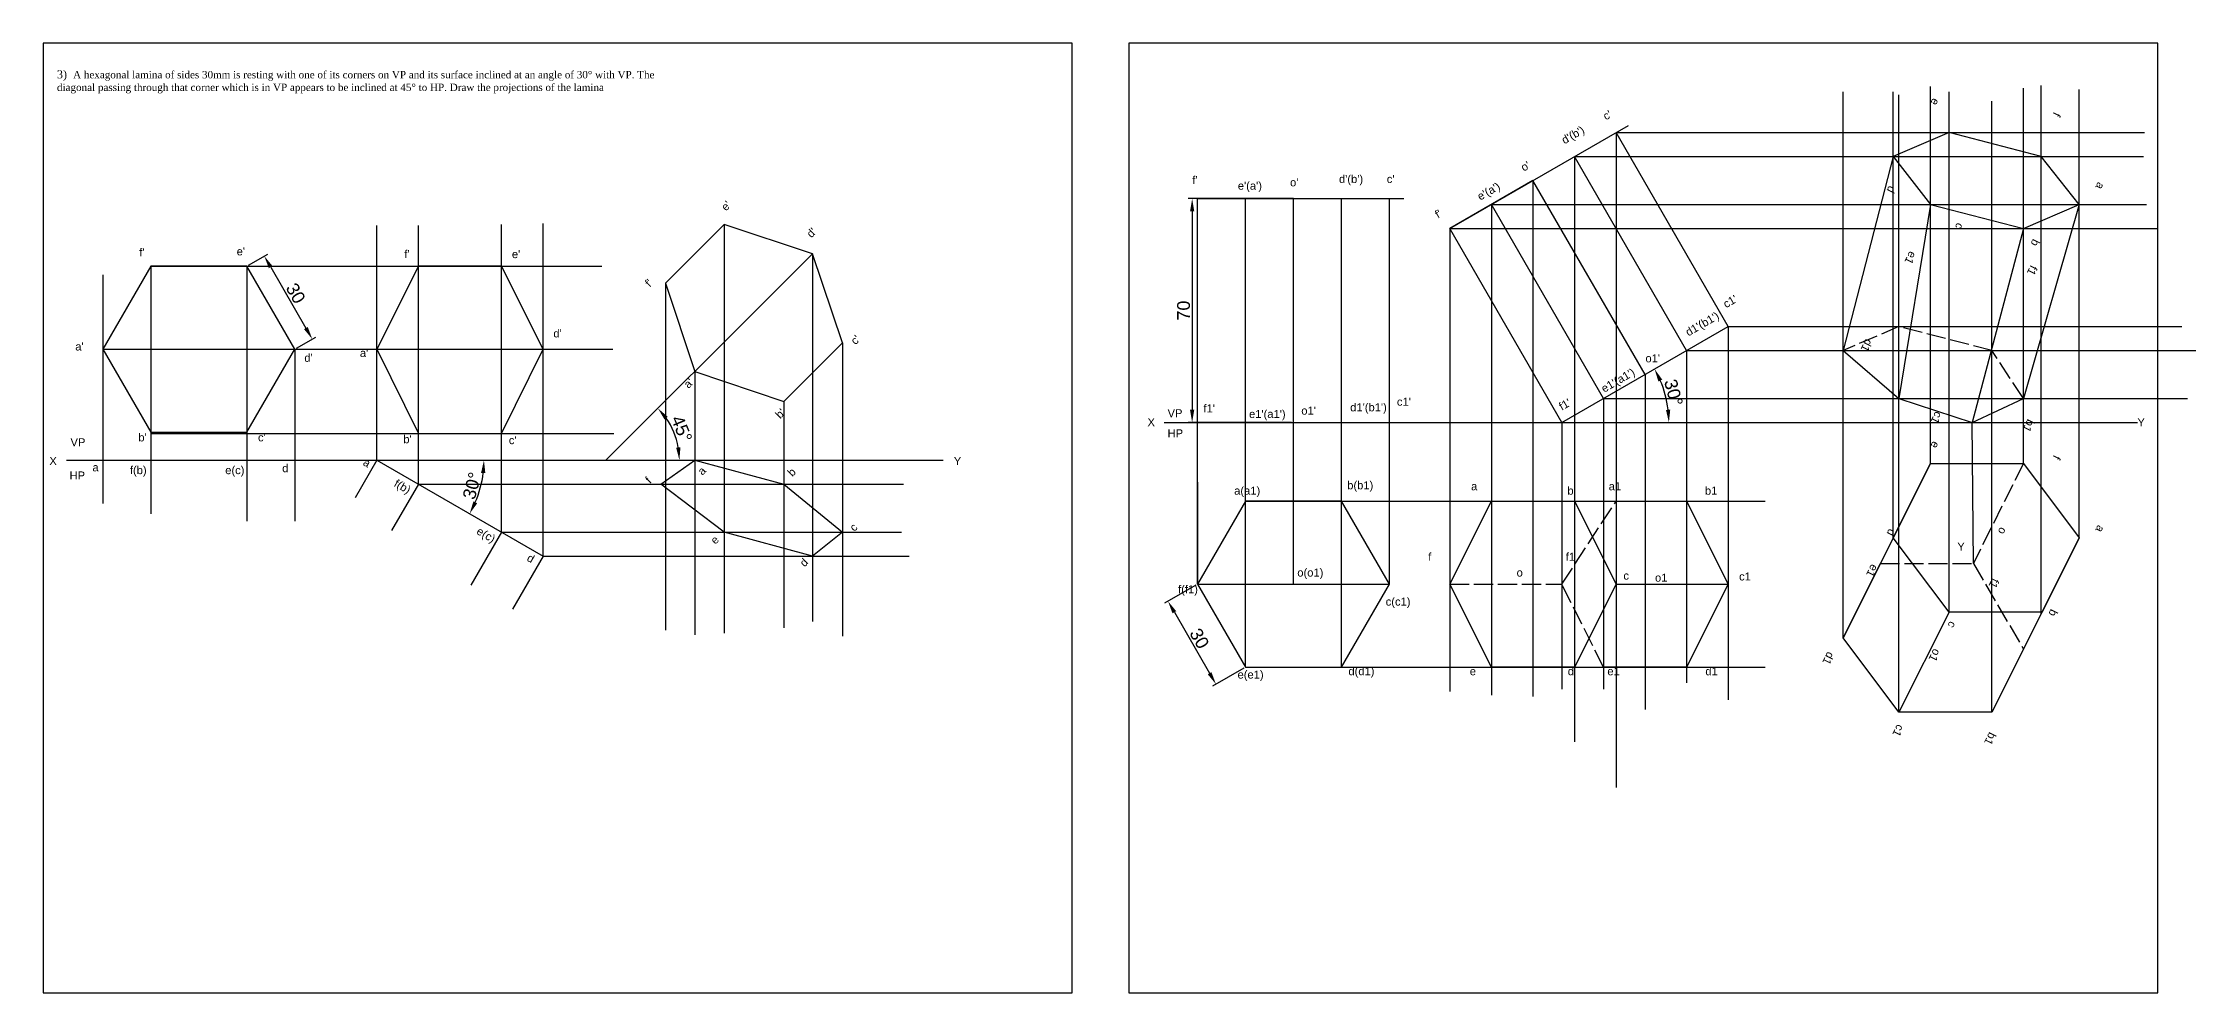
# Model space of a CAD drawing. Header units: millimetres. Extents: x 0 to 1139, y 0 to 297.
# Drawn here: x 466 to 1139, y 0 to 297 of the extents above; entities that cross this region are included whole.
import ezdxf

# ---------------------------------------------------------------- set-up
doc = ezdxf.new("R2010")
doc.units = ezdxf.units.MM
doc.linetypes.add('ACAD_ISO02W100', pattern=[15, 12, -3])
doc.styles.get("Standard").update_dxf_attribs({"font": 'arial.ttf'})
doc.dimstyles.new('ISO-25', dxfattribs={"dimtxt": 4, "dimasz": 4, "dimexe": 1.25, "dimexo": 0.625, "dimtad": 1, "dimdec": 0, "dimtxsty": 'Standard', "dimcen": 2.5, "dimadec": 0, "dimazin": 0, "dimtfac": 1, "dimtdec": 0, "dimtmove": 0, "dimatfit": 3, "dimfxl": 1, "dimarcsym": 0})

# ---------------------------------------------------------------- blocks, each defined once
blk = doc.blocks.new('*D17')
at = {"color": 0, "lineweight": -2, "transparency": 16777216}
for p, q in [((530.23, 227.58), (536.19, 231.03)), ((537.11, 226.94), (548.11, 207.89)), ((545.23, 201.6), (551.19, 205.05))]:
    blk.add_line(p, q, dxfattribs=at)
at = {"color": 0, "transparency": 16777216}
for points in [[(537.69, 227.27), (536.53, 226.6), (535.11, 230.4)], [(548.69, 208.22), (547.53, 207.55), (550.11, 204.42)]]:
    blk.add_solid(points, dxfattribs=at)
at = {"layer": 'Defpoints', "color": 0, "transparency": 16777216}
for p in [(529.69, 227.27), (550.11, 204.42), (544.69, 201.29)]:
    blk.add_point(p, dxfattribs=at)
at = {"color": 0, "transparency": 16777216, "insert": (544.92, 218.75), "char_height": 4, "attachment_point": 5, "rotation": 300}
blk.add_mtext('30', dxfattribs=at)
blk = doc.blocks.new('*D18')
at = {"color": 0, "lineweight": -2, "transparency": 16777216}
blk.add_arc((570.26, 166.57), 33.48, 336.84908, 353.15092, dxfattribs=at)
at = {"color": 0, "transparency": 16777216}
for points in [[(602.84, 162.62), (604.17, 162.54), (603.74, 166.57)], [(601.64, 153.11), (600.45, 153.7), (599.26, 149.83)]]:
    blk.add_solid(points, dxfattribs=at)
at = {"layer": 'Defpoints', "color": 0, "transparency": 16777216}
for p in [(473.31, 166.57), (570.26, 166.57), (778.37, 166.57), (601.72, 155.12), (622.22, 136.57)]:
    blk.add_point(p, dxfattribs=at)
at = {"color": 0, "transparency": 16777216, "insert": (600.02, 158.59), "char_height": 4, "attachment_point": 5, "rotation": 75}
blk.add_mtext('30°', dxfattribs=at)
blk = doc.blocks.new('*D19')
at = {"color": 0, "lineweight": -2, "transparency": 16777216}
blk.add_arc((641.86, 166.57), 22.94, 10.00322, 34.99678, dxfattribs=at)
at = {"color": 0, "transparency": 16777216}
for points in [[(660.14, 179.3), (661.16, 180.15), (658.08, 182.79)], [(665.12, 170.61), (663.79, 170.49), (664.8, 166.57)]]:
    blk.add_solid(points, dxfattribs=at)
at = {"layer": 'Defpoints', "color": 0, "transparency": 16777216}
for p in [(695.59, 220.3), (664.02, 172.51), (473.31, 166.57), (641.86, 166.57), (778.37, 166.57)]:
    blk.add_point(p, dxfattribs=at)
at = {"color": 0, "transparency": 16777216, "insert": (665.51, 176.36), "char_height": 4, "attachment_point": 5, "rotation": 292.5}
blk.add_mtext('45°', dxfattribs=at)
blk = doc.blocks.new('*D20')
at = {"color": 0, "lineweight": -2, "transparency": 16777216}
for p, q in [((856.04, 248.35), (823.73, 248.35)), ((824.98, 244.35), (824.98, 182.35)), ((856.04, 178.35), (823.73, 178.35))]:
    blk.add_line(p, q, dxfattribs=at)
at = {"color": 0, "transparency": 16777216}
for points in [[(824.32, 244.35), (825.65, 244.35), (824.98, 248.35)], [(824.32, 182.35), (825.65, 182.35), (824.98, 178.35)]]:
    blk.add_solid(points, dxfattribs=at)
at = {"layer": 'Defpoints', "color": 0, "transparency": 16777216}
for p in [(856.67, 248.35), (824.98, 178.35), (856.67, 178.35)]:
    blk.add_point(p, dxfattribs=at)
at = {"color": 0, "transparency": 16777216, "insert": (822.32, 213.35), "char_height": 4, "attachment_point": 5, "rotation": 90}
blk.add_mtext('70', dxfattribs=at)
blk = doc.blocks.new('*D22')
at = {"color": 0, "lineweight": -2, "transparency": 16777216}
blk.add_arc((940.46, 178.35), 33.46, 6.85341, 23.14659, dxfattribs=at)
at = {"color": 0, "transparency": 16777216}
for points in [[(970.63, 191.2), (971.82, 191.8), (969.44, 195.08)], [(974.34, 182.38), (973.01, 182.3), (973.92, 178.35)]]:
    blk.add_solid(points, dxfattribs=at)
at = {"layer": 'Defpoints', "color": 0, "transparency": 16777216}
for p in [(983.76, 203.35), (973.41, 184.16), (831.5, 178.35), (940.46, 178.35), (1135.59, 178.35)]:
    blk.add_point(p, dxfattribs=at)
at = {"color": 0, "transparency": 16777216, "insert": (975.36, 187.7), "char_height": 4, "attachment_point": 5, "rotation": 285}
blk.add_mtext('30°', dxfattribs=at)
blk = doc.blocks.new('*D24')
at = {"color": 0, "lineweight": -2, "transparency": 16777216}
for p, q in [((826.13, 127.51), (816.35, 121.87)), ((819.43, 119.03), (830.43, 99.97)), ((841.13, 101.53), (831.35, 95.89))]:
    blk.add_line(p, q, dxfattribs=at)
at = {"color": 0, "transparency": 16777216}
for points in [[(820.01, 119.36), (818.85, 118.69), (817.43, 122.49)], [(831.01, 100.31), (829.85, 99.64), (832.43, 96.51)]]:
    blk.add_solid(points, dxfattribs=at)
at = {"layer": 'Defpoints', "color": 0, "transparency": 16777216}
for p in [(826.67, 127.83), (841.67, 101.84), (832.43, 96.51)]:
    blk.add_point(p, dxfattribs=at)
at = {"color": 0, "transparency": 16777216, "insert": (827.24, 110.83), "char_height": 4, "attachment_point": 5, "rotation": 300}
blk.add_mtext('30', dxfattribs=at)

msp = doc.modelspace()

# ---------------------------------------------------------------- linework, layer by layer
for p, q in [((787.53, 297), (466, 297)), ((466, 297), (466, 0)), ((787.53, 0), (787.53, 297)), ((1126.7, 297), (805.16, 297)), ((805.16, 297), (805.16, 0)), ((1126.7, 0), (1126.7, 297)), ((1055.64, 165.59), (1055.64, 283.4)), ((1084.69, 165.59), (1084.69, 282.91)), ((1090.22, 118.56), (1090.22, 283.76)), ((1028.37, 111.04), (1028.37, 281.79)), ((1044.02, 142.35), (1044.02, 281.79)), ((1045.8, 87.81), (1045.8, 280.81)), ((1061.45, 119.11), (1061.45, 281.79)), ((1074.84, 87.81), (1074.84, 278.85)), ((1102.11, 142.35), (1102.11, 282.42)), ((905.48, 238.98), (961.25, 271.18)), ((992.44, 208.36), (957.44, 268.98)), ((957.44, 268.98), (957.44, 64.2)), ((957.44, 268.98), (1122.51, 268.98)), ((979.45, 200.86), (944.45, 261.48)), ((944.45, 261.48), (944.45, 78.54)), ((944.45, 261.48), (1122.22, 261.48)), ((931.46, 253.98), (905.48, 238.98)), ((966.46, 193.36), (931.46, 253.98)), ((931.46, 253.98), (931.46, 92.69)), ((856.67, 248.35), (826.67, 248.35)), ((826.67, 248.35), (891.08, 248.35)), ((826.67, 178.35), (826.67, 248.35)), ((841.67, 178.35), (841.67, 248.35)), ((856.67, 178.35), (856.67, 248.35)), ((871.67, 178.35), (871.67, 248.35)), ((886.67, 178.35), (886.67, 248.35)), ((953.47, 185.86), (918.47, 246.48)), ((918.47, 246.48), (918.47, 93.07)), ((918.47, 246.48), (1123.1, 246.48)), ((570.26, 166.57), (570.26, 240)), ((583.25, 159.07), (583.25, 240)), ((609.23, 144.07), (609.23, 240.3)), ((622.22, 136.57), (622.22, 240.59)), ((678.8, 240.25), (660.43, 221.88)), ((706.36, 231.06), (678.8, 240.25)), ((678.8, 240.25), (678.8, 112.45)), ((940.48, 178.36), (905.48, 238.98)), ((905.48, 238.98), (905.48, 94.24)), ((905.48, 238.98), (1126.7, 238.98)), ((669.61, 194.32), (706.36, 231.06)), ((715.8, 203.25), (706.36, 231.06)), ((706.36, 231.06), (706.36, 116.18)), ((484.69, 224.57), (484.69, 181.61)), ((499.69, 227.27), (499.69, 149.79)), ((499.69, 227.27), (640.52, 227.27)), ((529.69, 227.27), (529.69, 147.47)), ((641.86, 166.57), (695.59, 220.3)), ((660.43, 221.88), (669.61, 194.32)), ((660.43, 221.88), (660.43, 113.38)), ((697.43, 184.88), (715.8, 203.25)), ((715.8, 203.25), (715.8, 111.52)), ((940.48, 178.36), (992.44, 208.36)), ((992.44, 208.36), (992.44, 91.7)), ((992.44, 208.36), (1134.19, 208.36)), ((484.69, 201.29), (484.69, 152.99)), ((484.69, 201.29), (644.03, 201.29)), ((544.69, 201.29), (544.69, 147.47)), ((570.26, 201.29), (622.22, 201.29)), ((979.45, 200.86), (979.45, 96.99)), ((979.45, 200.86), (1138.57, 200.86)), ((669.61, 194.32), (697.43, 184.88)), ((669.61, 194.32), (669.61, 112.01)), ((966.46, 193.36), (966.46, 88.62)), ((697.43, 184.88), (697.43, 114.18)), ((953.47, 185.86), (953.47, 95.02)), ((953.47, 185.86), (1135.94, 185.86)), ((499.69, 174.95), (644.33, 174.95)), ((816.19, 178.35), (1120.28, 178.35)), ((826.67, 127.83), (826.67, 178.35)), ((826.67, 178.35), (886.67, 178.35)), ((841.67, 101.84), (841.67, 178.35)), ((856.67, 127.83), (856.67, 178.35)), ((871.67, 101.84), (871.67, 178.35)), ((886.67, 127.83), (886.67, 178.35)), ((940.48, 178.36), (940.48, 95.02)), ((1069.03, 134.28), (1068.63, 178.35)), ((473.31, 166.57), (747.15, 166.57)), ((484.69, 166.57), (484.69, 152.99)), ((499.69, 166.57), (499.69, 149.79)), ((529.69, 166.57), (529.69, 147.47)), ((544.69, 166.57), (544.69, 147.47)), ((570.26, 166.57), (563.47, 154.81)), ((570.26, 166.57), (622.22, 136.57)), ((1044.02, 142.35), (1055.64, 165.59)), ((583.25, 159.07), (574.86, 144.54)), ((583.25, 159.07), (734.8, 159.07)), ((826.67, 159.72), (826.67, 127.83)), ((841.67, 153.81), (1004, 153.81)), ((918.47, 153.81), (944.45, 153.81)), ((953.47, 153.81), (979.45, 153.81)), ((609.23, 144.07), (599.68, 127.53)), ((609.23, 144.07), (734.17, 144.07)), ((1102.11, 142.35), (1090.5, 119.11)), ((622.22, 136.57), (612.67, 120.03)), ((622.22, 136.57), (736.59, 136.57)), ((826.67, 127.83), (886.67, 127.83)), ((1028.37, 111.04), (1039.99, 134.28)), ((1086.46, 111.04), (1074.84, 87.81)), ((841.67, 101.84), (1004, 101.84)), ((944.45, 101.84), (918.47, 101.84)), ((979.45, 101.84), (953.47, 101.84)), ((466, 0), (787.53, 0)), ((805.16, 0), (1126.7, 0))]:
    msp.add_line(p, q)
at = {"lineweight": 30}
for p, q in [((1061.45, 268.98), (1044.02, 261.48)), ((1090.22, 261.48), (1061.45, 268.98)), ((1044.02, 261.48), (1028.37, 200.86)), ((1044.02, 261.48), (1055.64, 246.48)), ((1102.11, 246.48), (1090.22, 261.48)), ((1055.64, 246.48), (1045.8, 185.86)), ((1055.64, 246.48), (1084.69, 238.98)), ((1084.69, 238.98), (1102.11, 246.48)), ((1102.11, 246.48), (1084.69, 185.86)), ((1084.69, 238.98), (1068.63, 178.35)), ((583.25, 227.27), (570.26, 201.29)), ((609.23, 227.27), (583.25, 227.27)), ((622.22, 201.29), (609.23, 227.27)), ((570.26, 201.29), (583.25, 174.95)), ((609.23, 174.95), (622.22, 201.29)), ((1028.37, 200.86), (1045.8, 185.86)), ((1045.8, 185.86), (1068.63, 178.35)), ((1068.63, 178.35), (1084.69, 185.86)), ((583.25, 174.95), (609.23, 174.95)), ((484.69, 166.57), (544.69, 166.57)), ((659.03, 159.07), (669.61, 166.57)), ((669.61, 166.57), (697.43, 159.07)), ((1055.64, 165.59), (1028.37, 111.04)), ((1055.64, 165.59), (1084.69, 165.59)), ((1084.69, 165.59), (1102.11, 142.35)), ((678.8, 144.07), (659.03, 159.07)), ((697.43, 159.07), (715.8, 144.07)), ((905.48, 127.83), (918.47, 153.81)), ((918.47, 153.81), (979.45, 153.81)), ((944.45, 153.81), (957.44, 127.83)), ((979.45, 153.81), (992.44, 127.83)), ((706.36, 136.57), (678.8, 144.07)), ((715.8, 144.07), (706.36, 136.57)), ((1061.45, 119.11), (1044.02, 142.35)), ((1102.11, 142.35), (1074.84, 87.81)), ((918.47, 101.84), (905.48, 127.83)), ((957.44, 127.83), (944.45, 101.84)), ((957.44, 127.83), (992.44, 127.83)), ((992.44, 127.83), (979.45, 101.84)), ((1061.45, 119.11), (1045.8, 87.81)), ((1090.5, 119.11), (1061.45, 119.11)), ((1045.8, 87.81), (1028.37, 111.04)), ((918.47, 101.84), (979.45, 101.84)), ((1074.84, 87.81), (1045.8, 87.81))]:
    msp.add_line(p, q, dxfattribs=at)
at = {"linetype": 'ACAD_ISO02W100', "ltscale": 0.5}
for p, q in [((1045.8, 208.36), (1028.37, 200.86)), ((1074.84, 200.86), (1045.8, 208.36)), ((1084.69, 185.86), (1074.84, 200.86)), ((1084.69, 165.59), (1069.03, 134.28)), ((940.48, 127.83), (957.44, 153.81)), ((905.48, 127.83), (940.48, 127.83)), ((953.47, 101.84), (940.48, 127.83)), ((1039.99, 134.28), (1069.03, 134.28)), ((1069.03, 134.28), (1084.69, 107.49))]:
    msp.add_line(p, q, dxfattribs=at)
for points in [[(499.69, 175.31), (529.69, 175.31), (544.69, 201.29), (529.69, 227.27), (499.69, 227.27), (484.69, 201.29)], [(841.67, 101.84), (871.67, 101.84), (886.67, 127.83), (871.67, 153.81), (841.67, 153.81), (826.67, 127.83)]]:
    msp.add_lwpolyline(points, close=True)

# ---------------------------------------------------------------- texts
at = {"char_height": 2.5, "attachment_point": 1}
for s, width, insert in [('{\\fTimes New Roman|b0|i0|c0|p18;\\P3)  \\H0.91667x;A hexagonal lamina of sides 30mm is resting with one of its corners on VP and its surface inclined at an angle of 30° with VP. The diagonal passing through that corner which is in VP appears to be inclined at 45° to HP. Draw the projections of the lamina }', 197.9284, (470.35, 292.63)), ("d'(b')", 6.7596, (870.86, 255.74)), ("c'", 6.7596, (885.79, 255.73)), ("f'", 6.7596, (825, 255.39)), ("e'(a')", 6.7596, (839.25, 253.64)), ("o'", 6.7596, (855.57, 254.69)), ("f'", 8.619, (496.06, 232.82)), ("e'", 8.619, (526.48, 233.11)), ("f'", 8.619, (578.83, 232.25)), ("e'", 8.619, (612.47, 232.25)), ("a'", 8.619, (476.07, 203.37)), ("d'", 8.619, (625.42, 207.46)), ("d'", 8.619, (547.63, 199.83)), ("a'", 8.619, (564.99, 201.34)), ("o1'", 6.7596, (966.59, 199.68)), ('VP', 7.6846, (817.3, 182.51)), ("f1'", 6.7596, (828.51, 184.02)), ("e1'(a1')", 6.7596, (842.75, 182.27)), ("o1'", 6.7596, (859.08, 183.32)), ("d1'(b1')", 6.7596, (874.36, 184.36)), ("c1'", 6.7596, (888.95, 186.1)), ("b'", 8.619, (495.77, 174.95)), ("c'", 8.619, (533.14, 174.95)), ('X', 7.6846, (811.03, 179.68)), ('HP', 7.6846, (817.3, 176.23)), ('Y', 7.6846, (1120.29, 179.68)), ('VP', 7.1575, (474.57, 173.44)), ("b'", 8.619, (578.54, 174.38)), ("c'", 8.619, (611.52, 174.08)), ('X', 7.1575, (467.97, 167.57)), ('HP', 7.1575, (474.28, 163.05)), ('a', 8.619, (481.44, 165.59)), ('f(b)', 8.619, (493.13, 164.71)), ('e(c)', 8.619, (522.91, 164.71)), ('d', 8.619, (540.71, 165.32)), ('Y', 7.1575, (750.52, 167.58)), ('a(a1)', 6.7596, (838.11, 158.3)), ('b(b1)', 6.7596, (873.42, 159.99)), ('a', 6.7596, (912.13, 159.68)), ('b', 6.7596, (942.2, 158.3)), ('a1', 6.7596, (955.11, 159.68)), ('b1', 6.7596, (985.18, 158.3)), ('f', 6.7596, (898.72, 137.61)), ('f1', 6.7596, (941.7, 137.61)), ('Y', 7.6846, (1064.02, 140.83)), ('o(o1)', 6.7596, (857.83, 132.69)), ('o', 6.7596, (926.34, 132.69)), ('c', 6.7596, (959.7, 131.73)), ('o1', 6.7596, (969.58, 131.1)), ('c1', 6.7596, (995.85, 131.47)), ('f(f1)', 6.7596, (820.58, 127.47)), ('c(c1)', 6.7596, (885.44, 123.61)), ('e(e1)', 6.7596, (839.16, 100.8)), ('d(d1)', 6.7596, (873.79, 101.85)), ('e', 6.7596, (911.71, 101.84)), ('d', 6.7596, (942.33, 101.84)), ('e1', 6.7596, (954.69, 101.84)), ('d1', 6.7596, (985.31, 101.84))]:
    msp.add_mtext_dynamic_manual_height_columns(s, width=width, gutter_width=12.5, heights=[0], dxfattribs=dict(at, insert=insert))
for s, width, insert, rotation in [("c'", 6.7596, (952.99, 274.93), 30), ('e', 6.7596, (1058.66, 278.87), 243.43495), ("d'(b')", 6.7596, (940.05, 267.47), 30), ('f', 6.7596, (1096.46, 274.49), 243.43495), ("o'", 6.7596, (927.33, 258.93), 30), ("e'(a')", 6.7596, (913.72, 249.85), 30), ('d', 6.7596, (1044.97, 251.48), 243.43495), ('a', 6.7596, (1110.21, 252.62), 243.43495), ("e'", 8.619, (677.57, 246.06), 45), ("f'", 6.7596, (900.51, 244.24), 30), ("d'", 8.619, (704.25, 237.68), 45), ('c', 6.7596, (1066.23, 239.93), 243.43495), ('b', 6.7596, (1089.94, 234.86), 243.43495), ('e1', 6.7596, (1051.4, 231.03), 243.43495), ("f'", 8.619, (653.78, 222.27), 45), ('f1', 6.7596, (1089.2, 226.65), 243.43495), ("c1'", 6.7596, (990.53, 216.21), 30), ("d1'(b1')", 6.7596, (978.77, 207.41), 30), ("c'", 8.619, (718.02, 204.25), 45), ('d1', 6.7596, (1037.71, 203.64), 243.43495), ("e1'(a1')", 6.7596, (952.44, 189.79), 30), ("a'", 8.619, (665.85, 190.62), 45), ("b'", 8.619, (694.5, 181.14), 45), ("f1'", 6.7596, (939.23, 184.19), 30), ('c1', 6.7596, (1059.49, 180.96), 243.43495), ('b1', 6.7596, (1088.26, 178.51), 243.43495), ('e', 6.7596, (1058.66, 171.63), 243.43495), ('a', 8.619, (566.96, 167.34), 330), ('f', 8.619, (653.84, 160.87), 45), ('a', 8.619, (670.2, 163.45), 45), ('b', 8.619, (698.28, 163.04), 45), ('f', 6.7596, (1096.46, 167.26), 243.43495), ('f(b)', 8.619, (576.65, 160.74), 330), ('e(c)', 8.619, (602.43, 145.85), 330), ('e', 8.619, (674.24, 141.86), 45), ('c', 8.619, (717.67, 145.87), 45), ('d', 6.7596, (1044.97, 144.25), 243.43495), ('o', 6.7596, (1079.71, 144.75), 243.43495), ('a', 6.7596, (1110.21, 145.39), 243.43495), ('d', 8.619, (618.16, 137.47), 330), ('d', 8.619, (702.11, 134.8), 45), ('e1', 6.7596, (1039.44, 133.19), 243.43495), ('f1', 6.7596, (1077.24, 128.81), 243.43495), ('c', 6.7596, (1063.93, 115.34), 243.43495), ('b', 6.7596, (1095.52, 119.12), 243.43495), ('d1', 6.7596, (1025.75, 105.8), 243.43495), ('o1', 6.7596, (1058.95, 106.78), 243.43495), ('c1', 6.7596, (1047.53, 83.12), 243.43495), ('b1', 6.7596, (1076.29, 80.67), 243.43495)]:
    msp.add_mtext_dynamic_manual_height_columns(s, width=width, gutter_width=12.5, heights=[0], dxfattribs=dict(at, insert=insert, rotation=rotation))

# ---------------------------------------------------------------- dimensions: what is measured, and where the dimension line sits
dim = msp.add_linear_dim(base=(824.98, 178.35), p1=(856.67, 248.35), p2=(856.67, 178.35), angle=90, dimstyle='ISO-25')
dim.commit()
dim.dimension.update_dxf_attribs({"geometry": '*D20', "text_midpoint": (822.32, 213.35)})
for p1, p2, distance, picture, middle in [((529.69, 227.27), (544.69, 201.29), 6.26, '*D17', (544.92, 218.75)), ((826.67, 127.83), (841.67, 101.84), -10.67, '*D24', (827.24, 110.83))]:
    dim = msp.add_aligned_dim(p1=p1, p2=p2, distance=distance, dimstyle='ISO-25')
    dim.commit()
    dim.dimension.update_dxf_attribs({"geometry": picture, "text_midpoint": middle})
for base, line1, line2, picture, middle in [((664.02, 172.51), ((473.31, 166.57), (778.37, 166.57)), ((641.86, 166.57), (695.59, 220.3)), '*D19', (665.51, 176.36)), ((973.41, 184.16), ((831.5, 178.35), (1135.59, 178.35)), ((940.46, 178.35), (983.76, 203.35)), '*D22', (975.36, 187.7)), ((601.72, 155.12), ((570.26, 166.57), (622.22, 136.57)), ((473.31, 166.57), (778.37, 166.57)), '*D18', (600.02, 158.59))]:
    dim = msp.add_angular_dim_2l(base=base, line1=line1, line2=line2, dimstyle='ISO-25')
    dim.commit()
    dim.dimension.update_dxf_attribs({"geometry": picture, "text_midpoint": middle})

doc.saveas('drawing.dxf')
